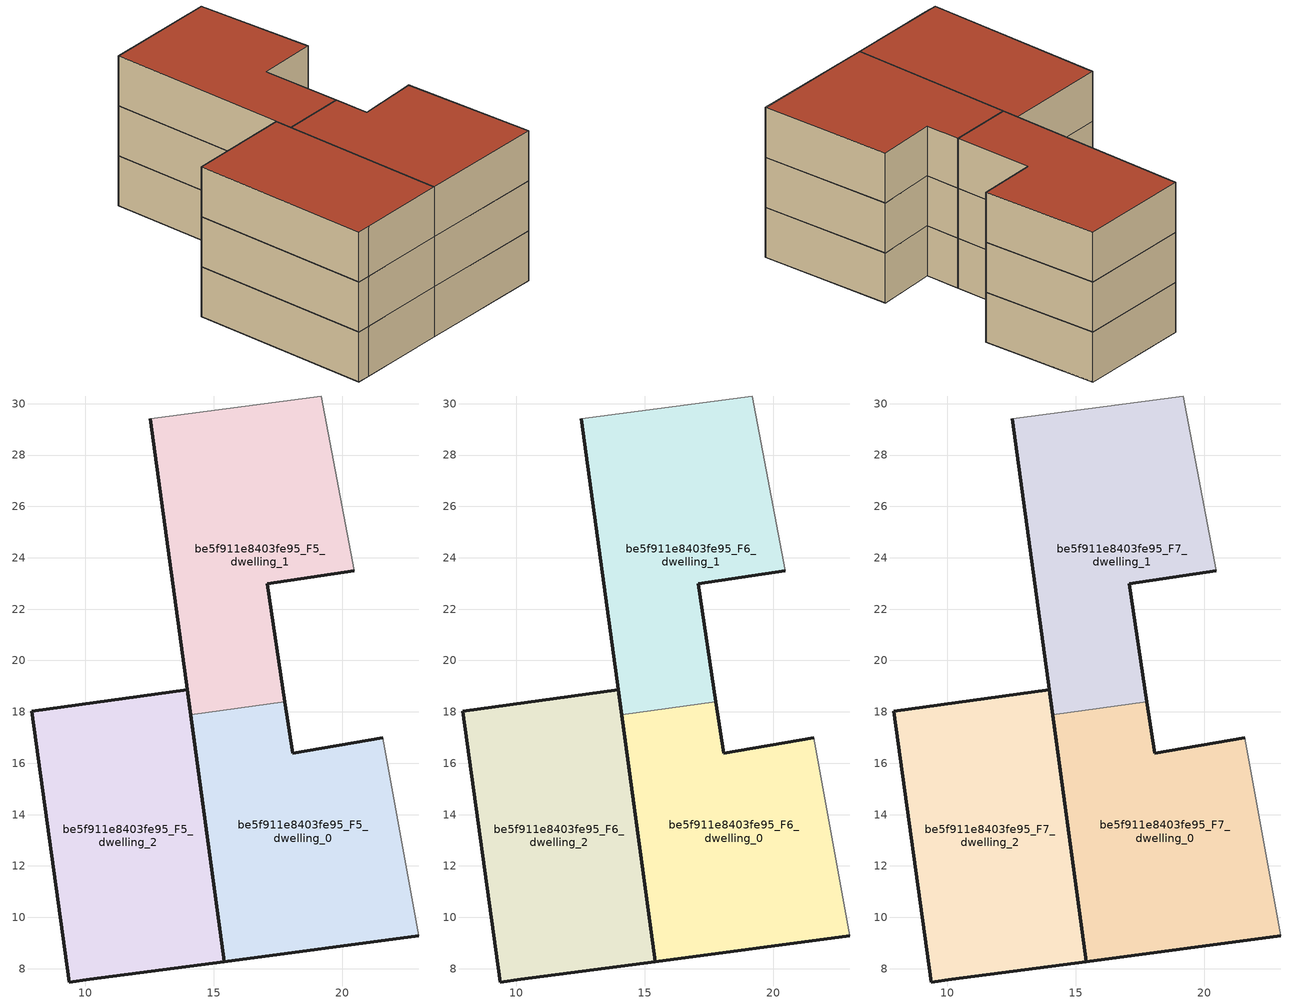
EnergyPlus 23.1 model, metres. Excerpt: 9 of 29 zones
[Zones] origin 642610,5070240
be5f911e8403fe95_F5_dwelling_0
 floor to be5f911e8403fe95_F4_dwelling_0 (EU_floor_Construction): 22.97,9.28 21.57,16.99 18.07,16.39 17.77,18.39 14.09,17.89 15.41,8.28 z15
 wall outside (EU_wall_Construction): 22.97,9.28 15.41,8.28 14.09,17.89 / 17.77,18.39 18.07,16.39 21.57,16.99 z15:18
 wall adiabatic (EU_wall_Construction): 21.57,16.99 22.97,9.28 z15:18
 wall to be5f911e8403fe95_F5_dwelling_1 (EU_wall_Construction): 14.09,17.89 17.77,18.39 z15:18
be5f911e8403fe95_F5_dwelling_1
 floor to be5f911e8403fe95_F4_dwelling_1 (EU_floor_Construction): 17.77,18.39 17.07,22.99 20.47,23.49 19.17,30.3 12.51,29.41 14.09,17.89 z15
 wall outside (EU_wall_Construction): 14.09,17.89 12.52,29.41 / 20.47,23.49 17.07,22.99 17.77,18.39 z15:18
 wall adiabatic (EU_wall_Construction): 12.52,29.41 19.17,30.3 20.47,23.49 z15:18
be5f911e8403fe95_F5_dwelling_2
 floor to be5f911e8403fe95_F4_dwelling_2 (EU_floor_Construction): 15.41,8.28 13.96,18.86 7.91,18.03 9.36,7.48 10.16,7.58 z15
 wall outside (EU_wall_Construction): 13.96,18.86 15.41,8.28 10.16,7.58 9.36,7.48 7.91,18.03 13.96,18.86 z15:18
be5f911e8403fe95_F6_dwelling_0
 floor to be5f911e8403fe95_F5_dwelling_0 (EU_floor_Construction): 22.97,9.28 21.57,16.99 18.07,16.39 17.77,18.39 14.09,17.89 15.41,8.28 z18
 wall outside (EU_wall_Construction): 22.97,9.28 15.41,8.28 14.09,17.89 / 17.77,18.39 18.07,16.39 21.57,16.99 z18:21
 wall adiabatic (EU_wall_Construction): 21.57,16.99 22.97,9.28 z18:21
 wall to be5f911e8403fe95_F6_dwelling_1 (EU_wall_Construction): 14.09,17.89 17.77,18.39 z18:21
be5f911e8403fe95_F6_dwelling_1
 floor to be5f911e8403fe95_F5_dwelling_1 (EU_floor_Construction): 17.77,18.39 17.07,22.99 20.47,23.49 19.17,30.3 12.51,29.41 14.09,17.89 z18
 wall outside (EU_wall_Construction): 14.09,17.89 12.52,29.41 / 20.47,23.49 17.07,22.99 17.77,18.39 z18:21
 wall adiabatic (EU_wall_Construction): 12.52,29.41 19.17,30.3 20.47,23.49 z18:21
be5f911e8403fe95_F6_dwelling_2
 floor to be5f911e8403fe95_F5_dwelling_2 (EU_floor_Construction): 15.41,8.28 13.96,18.86 7.91,18.03 9.36,7.48 10.16,7.58 z18
 wall outside (EU_wall_Construction): 13.96,18.86 15.41,8.28 10.16,7.58 9.36,7.48 7.91,18.03 13.96,18.86 z18:21
be5f911e8403fe95_F7_dwelling_0
 floor to be5f911e8403fe95_F6_dwelling_0 (EU_floor_Construction): 22.97,9.28 21.57,16.99 18.07,16.39 17.77,18.39 14.09,17.89 15.41,8.28 z21
 wall outside (EU_wall_Construction): 22.97,9.28 15.41,8.28 14.09,17.89 / 17.77,18.39 18.07,16.39 21.57,16.99 z21:24
 wall adiabatic (EU_wall_Construction): 21.57,16.99 22.97,9.28 z21:24
 wall to be5f911e8403fe95_F7_dwelling_1 (EU_wall_Construction): 14.09,17.89 17.77,18.39 z21:24
 roof outside (EU_roof_Construction): 21.57,16.99 22.97,9.28 15.41,8.28 14.09,17.89 17.77,18.39 18.07,16.39 z24
be5f911e8403fe95_F7_dwelling_1
 floor to be5f911e8403fe95_F6_dwelling_1 (EU_floor_Construction): 17.77,18.39 17.07,22.99 20.47,23.49 19.17,30.3 12.51,29.41 14.09,17.89 z21
 wall outside (EU_wall_Construction): 14.09,17.89 12.52,29.41 / 20.47,23.49 17.07,22.99 17.77,18.39 z21:24
 wall adiabatic (EU_wall_Construction): 12.52,29.41 19.17,30.3 20.47,23.49 z21:24
 roof outside (EU_roof_Construction): 19.17,30.3 20.47,23.49 17.07,22.99 17.77,18.39 14.09,17.89 12.52,29.41 z24
be5f911e8403fe95_F7_dwelling_2
 floor to be5f911e8403fe95_F6_dwelling_2 (EU_floor_Construction): 15.41,8.28 13.96,18.86 7.91,18.03 9.36,7.48 10.16,7.58 z21
 wall outside (EU_wall_Construction): 13.96,18.86 15.41,8.28 10.16,7.58 9.36,7.48 7.91,18.03 13.96,18.86 z21:24
 roof outside (EU_roof_Construction): 13.96,18.86 15.41,8.28 10.16,7.58 9.36,7.48 7.91,18.03 z24
[Building]
EU S2 Campaign: North Axis=0; Terrain=City; Solar Distribution=FullExterior
[Site:Location]
Lyon-Bron: Latitude=45.75; Longitude=5; Time Zone=1; Elevation=198
[SizingPeriod:WeatherFileDays]
AnnualSizingPeriod: Begin Month=1; Begin Day of Month=1; End Month=12; End Day of Month=31; Day of Week for Start Day=Monday; Use Weather File Daylight Saving Period=No; Use Weather File Rain and Snow Indicators=No
[MATERIAL]
EU_InternalMass_Material: Roughness=MediumRough; Thickness=0.1; Conductivity=1; Density=1800; Specific Heat=900; Thermal Absorptance=0.9; Solar Absorptance=0.7; Visible Absorptance=0.7
[MATERIAL:NOMASS] Roughness=MediumRough; Thermal Absorptance=0.9; Solar Absorptance=0.7; Visible Absorptance=0.7
Name | Thermal Resistance
EU_wall_NoMass | 0.776494
EU_roof_NoMass | 0.486893
EU_floor_NoMass | 0.421597
[CONSTRUCTION]
EU_wall_Construction: EU_wall_NoMass
EU_roof_Construction: EU_roof_NoMass
EU_floor_Construction: EU_floor_NoMass
EU_InternalMass_Construction: EU_InternalMass_Material
[ZONE] Type=1; Multiplier=1; Ceiling Height=autocalculate; Floor Area=autocalculate; Part of Total Floor Area=Yes
Name | Volume
be5f911e8403fe95_F5_dwelling_0; be5f911e8403fe95_F6_dwelling_0; be5f911e8403fe95_F7_dwelling_0 | 195.253
be5f911e8403fe95_F5_dwelling_1; be5f911e8403fe95_F6_dwelling_1; be5f911e8403fe95_F7_dwelling_1 | 195.239
be5f911e8403fe95_F5_dwelling_2; be5f911e8403fe95_F6_dwelling_2; be5f911e8403fe95_F7_dwelling_2 | 195.233
[INTERNALMASS] Construction=EU_InternalMass_Construction
Name | Zone or ZoneList | Surface Area
be5f911e8403fe95_F5_dwelling_0_EU_InternalMass | be5f911e8403fe95_F5_dwelling_0 | 86.7777
be5f911e8403fe95_F5_dwelling_1_EU_InternalMass | be5f911e8403fe95_F5_dwelling_1 | 86.7829
be5f911e8403fe95_F5_dwelling_2_EU_InternalMass | be5f911e8403fe95_F5_dwelling_2 | 86.7735
be5f911e8403fe95_F6_dwelling_0_EU_InternalMass | be5f911e8403fe95_F6_dwelling_0 | 86.7777
be5f911e8403fe95_F6_dwelling_1_EU_InternalMass | be5f911e8403fe95_F6_dwelling_1 | 86.7829
be5f911e8403fe95_F6_dwelling_2_EU_InternalMass | be5f911e8403fe95_F6_dwelling_2 | 86.7735
be5f911e8403fe95_F7_dwelling_0_EU_InternalMass | be5f911e8403fe95_F7_dwelling_0 | 86.7777
be5f911e8403fe95_F7_dwelling_1_EU_InternalMass | be5f911e8403fe95_F7_dwelling_1 | 86.7829
be5f911e8403fe95_F7_dwelling_2_EU_InternalMass | be5f911e8403fe95_F7_dwelling_2 | 86.7735
[OTHEREQUIPMENT] Fuel Type=Electricity; Design Level Calculation Method=Watts/Area; Power per Zone Floor Area=1; Fraction Latent=0; Fraction Radiant=0; Fraction Lost=0; Carbon Dioxide Generation Rate=0; EndUse Subcategory=EU_Step8_InternalGains
Name | Zone or ZoneList or Space or SpaceList | Schedule
EU_Step8_InternalGain_be5f911e8403fe95_F5_dwelling_0_f000 | be5f911e8403fe95_F5_dwelling_0 | EU_Step8_GainSchedule_be5f911e8403fe95_F5_dwelling_0_f000
EU_Step8_InternalGain_be5f911e8403fe95_F5_dwelling_1_f000 | be5f911e8403fe95_F5_dwelling_1 | EU_Step8_GainSchedule_be5f911e8403fe95_F5_dwelling_1_f000
EU_Step8_InternalGain_be5f911e8403fe95_F5_dwelling_2_f000 | be5f911e8403fe95_F5_dwelling_2 | EU_Step8_GainSchedule_be5f911e8403fe95_F5_dwelling_2_f000
EU_Step8_InternalGain_be5f911e8403fe95_F6_dwelling_0_f000 | be5f911e8403fe95_F6_dwelling_0 | EU_Step8_GainSchedule_be5f911e8403fe95_F6_dwelling_0_f000
EU_Step8_InternalGain_be5f911e8403fe95_F6_dwelling_1_f000 | be5f911e8403fe95_F6_dwelling_1 | EU_Step8_GainSchedule_be5f911e8403fe95_F6_dwelling_1_f000
EU_Step8_InternalGain_be5f911e8403fe95_F6_dwelling_2_f000 | be5f911e8403fe95_F6_dwelling_2 | EU_Step8_GainSchedule_be5f911e8403fe95_F6_dwelling_2_f000
EU_Step8_InternalGain_be5f911e8403fe95_F7_dwelling_0_f000 | be5f911e8403fe95_F7_dwelling_0 | EU_Step8_GainSchedule_be5f911e8403fe95_F7_dwelling_0_f000
EU_Step8_InternalGain_be5f911e8403fe95_F7_dwelling_1_f000 | be5f911e8403fe95_F7_dwelling_1 | EU_Step8_GainSchedule_be5f911e8403fe95_F7_dwelling_1_f000
EU_Step8_InternalGain_be5f911e8403fe95_F7_dwelling_2_f000 | be5f911e8403fe95_F7_dwelling_2 | EU_Step8_GainSchedule_be5f911e8403fe95_F7_dwelling_2_f000
[ZONEVENTILATION:DESIGNFLOWRATE] Schedule=EU_AlwaysOn; Design Flow Rate Calculation Method=AirChanges/Hour; Air Changes per Hour=0.693814; Ventilation Type=Natural; Fan Pressure Rise=0; Fan Total Efficiency=1; Constant Term Coefficient=1; Temperature Term Coefficient=0; Velocity Term Coefficient=0; Velocity Squared Term Coefficient=0; Minimum Indoor Temperature=-100; Maximum Indoor Temperature=100; Delta Temperature=-100; Minimum Outdoor Temperature=-100; Maximum Outdoor Temperature=100; Maximum Wind Speed=40
Name | Zone or ZoneList or Space or SpaceList
EU_ConstantAir_be5f911e8403fe95_F5_dwelling_0 | be5f911e8403fe95_F5_dwelling_0
EU_ConstantAir_be5f911e8403fe95_F5_dwelling_1 | be5f911e8403fe95_F5_dwelling_1
EU_ConstantAir_be5f911e8403fe95_F5_dwelling_2 | be5f911e8403fe95_F5_dwelling_2
EU_ConstantAir_be5f911e8403fe95_F6_dwelling_0 | be5f911e8403fe95_F6_dwelling_0
EU_ConstantAir_be5f911e8403fe95_F6_dwelling_1 | be5f911e8403fe95_F6_dwelling_1
EU_ConstantAir_be5f911e8403fe95_F6_dwelling_2 | be5f911e8403fe95_F6_dwelling_2
EU_ConstantAir_be5f911e8403fe95_F7_dwelling_0 | be5f911e8403fe95_F7_dwelling_0
EU_ConstantAir_be5f911e8403fe95_F7_dwelling_1 | be5f911e8403fe95_F7_dwelling_1
EU_ConstantAir_be5f911e8403fe95_F7_dwelling_2 | be5f911e8403fe95_F7_dwelling_2
[HVACTEMPLATE:THERMOSTAT] Constant Heating Setpoint=20; Constant Cooling Setpoint=50
EU_HeatOnly_be5f911e8403fe95_F0_dwelling_0; EU_HeatOnly_be5f911e8403fe95_F0_dwelling_1; EU_HeatOnly_be5f911e8403fe95_F0_dwelling_2; EU_HeatOnly_be5f911e8403fe95_F0_dwelling_3; EU_HeatOnly_be5f911e8403fe95_F1_dwelling_0; EU_HeatOnly_be5f911e8403fe95_F1_dwelling_1; EU_HeatOnly_be5f911e8403fe95_F1_dwelling_2; EU_HeatOnly_be5f911e8403fe95_F1_dwelling_3; EU_HeatOnly_be5f911e8403fe95_F2_dwelling_0; EU_HeatOnly_be5f911e8403fe95_F2_dwelling_1; EU_HeatOnly_be5f911e8403fe95_F2_dwelling_2; EU_HeatOnly_be5f911e8403fe95_F2_dwelling_3; EU_HeatOnly_be5f911e8403fe95_F3_dwelling_0; EU_HeatOnly_be5f911e8403fe95_F3_dwelling_1; EU_HeatOnly_be5f911e8403fe95_F3_dwelling_2; EU_HeatOnly_be5f911e8403fe95_F3_dwelling_3; EU_HeatOnly_be5f911e8403fe95_F4_dwelling_0; EU_HeatOnly_be5f911e8403fe95_F4_dwelling_1; EU_HeatOnly_be5f911e8403fe95_F4_dwelling_2; EU_HeatOnly_be5f911e8403fe95_F4_dwelling_3; EU_HeatOnly_be5f911e8403fe95_F5_dwelling_0; EU_HeatOnly_be5f911e8403fe95_F5_dwelling_1; EU_HeatOnly_be5f911e8403fe95_F5_dwelling_2; EU_HeatOnly_be5f911e8403fe95_F6_dwelling_0; EU_HeatOnly_be5f911e8403fe95_F6_dwelling_1; EU_HeatOnly_be5f911e8403fe95_F6_dwelling_2; EU_HeatOnly_be5f911e8403fe95_F7_dwelling_0; EU_HeatOnly_be5f911e8403fe95_F7_dwelling_1; EU_HeatOnly_be5f911e8403fe95_F7_dwelling_2
[HVACTEMPLATE:ZONE:IDEALLOADSAIRSYSTEM] System Availability Schedule=EU_AlwaysOn; Maximum Heating Supply Air Temperature=50; Minimum Cooling Supply Air Temperature=13; Maximum Heating Supply Air Humidity Ratio=0.0156; Minimum Cooling Supply Air Humidity Ratio=0.0077; Heating Limit=NoLimit; Cooling Limit=NoLimit; Heating Availability Schedule=EU_AlwaysOn; Cooling Availability Schedule=EU_CoolingOff; Dehumidification Control Type=ConstantSensibleHeatRatio; Cooling Sensible Heat Ratio=0.7; Dehumidification Setpoint=60; Humidification Control Type=None; Humidification Setpoint=30; Outdoor Air Method=None; Outdoor Air Flow Rate per Person=0.00944; Outdoor Air Flow Rate per Zone Floor Area=0; Outdoor Air Flow Rate per Zone=0; Demand Controlled Ventilation Type=None; Outdoor Air Economizer Type=NoEconomizer; Heat Recovery Type=None; Sensible Heat Recovery Effectiveness=0.7; Latent Heat Recovery Effectiveness=0.65
Name | Template Thermostat
be5f911e8403fe95_F5_dwelling_0 | EU_HeatOnly_be5f911e8403fe95_F5_dwelling_0
be5f911e8403fe95_F5_dwelling_1 | EU_HeatOnly_be5f911e8403fe95_F5_dwelling_1
be5f911e8403fe95_F5_dwelling_2 | EU_HeatOnly_be5f911e8403fe95_F5_dwelling_2
be5f911e8403fe95_F6_dwelling_0 | EU_HeatOnly_be5f911e8403fe95_F6_dwelling_0
be5f911e8403fe95_F6_dwelling_1 | EU_HeatOnly_be5f911e8403fe95_F6_dwelling_1
be5f911e8403fe95_F6_dwelling_2 | EU_HeatOnly_be5f911e8403fe95_F6_dwelling_2
be5f911e8403fe95_F7_dwelling_0 | EU_HeatOnly_be5f911e8403fe95_F7_dwelling_0
be5f911e8403fe95_F7_dwelling_1 | EU_HeatOnly_be5f911e8403fe95_F7_dwelling_1
be5f911e8403fe95_F7_dwelling_2 | EU_HeatOnly_be5f911e8403fe95_F7_dwelling_2
[SIZING:ZONE] Zone Cooling Design Supply Air Temperature Input Method=SupplyAirTemperature; Zone Cooling Design Supply Air Temperature=13; Zone Heating Design Supply Air Temperature Input Method=SupplyAirTemperature; Zone Heating Design Supply Air Temperature=50; Zone Cooling Design Supply Air Humidity Ratio=0.008; Zone Heating Design Supply Air Humidity Ratio=0.008; Cooling Design Air Flow Method=DesignDay; Cooling Design Air Flow Rate=0; Cooling Minimum Air Flow per Zone Floor Area=0.000762; Cooling Minimum Air Flow=0; Cooling Minimum Air Flow Fraction=0.2; Heating Design Air Flow Method=DesignDay; Heating Design Air Flow Rate=0; Heating Maximum Air Flow per Zone Floor Area=0.002032; Heating Maximum Air Flow=0.141576; Heating Maximum Air Flow Fraction=0.3; Account for Dedicated Outdoor Air System=No; Dedicated Outdoor Air System Control Strategy=NeutralSupplyAir; Dedicated Outdoor Air Low Setpoint Temperature for Design=autosize; Dedicated Outdoor Air High Setpoint Temperature for Design=autosize; Zone Load Sizing Method=Sensible Load Only No Latent Load; Zone Latent Cooling Design Supply Air Humidity Ratio Input Method=HumidityRatioDifference; Zone Cooling Design Supply Air Humidity Ratio Difference=0.005; Zone Latent Heating Design Supply Air Humidity Ratio Input Method=HumidityRatioDifference; Zone Humidification Design Supply Air Humidity Ratio Difference=0.005
be5f911e8403fe95_F5_dwelling_0; be5f911e8403fe95_F5_dwelling_1; be5f911e8403fe95_F5_dwelling_2; be5f911e8403fe95_F6_dwelling_0; be5f911e8403fe95_F6_dwelling_1; be5f911e8403fe95_F6_dwelling_2; be5f911e8403fe95_F7_dwelling_0; be5f911e8403fe95_F7_dwelling_1; be5f911e8403fe95_F7_dwelling_2
[SCHEDULE:CONSTANT]
Name | Hourly Value
EU_AlwaysOn | 1
EU_CoolingOff | 0
[SCHEDULE:FILE] Column Number=1; Rows to Skip at Top=0; Number of Hours of Data=8760; Column Separator=Comma; Interpolate to Timestep=No; Minutes per Item=60; Adjust Schedule for Daylight Savings=Yes
Name | File
EU_Step8_GainSchedule_be5f911e8403fe95_F5_dwelling_0_f000 | ../../schedules/be5f911e8403fe95/be5f911e8403fe95_F5_dwelling_0_f000_gain.csv
EU_Step8_GainSchedule_be5f911e8403fe95_F5_dwelling_1_f000 | ../../schedules/be5f911e8403fe95/be5f911e8403fe95_F5_dwelling_1_f000_gain.csv
EU_Step8_GainSchedule_be5f911e8403fe95_F5_dwelling_2_f000 | ../../schedules/be5f911e8403fe95/be5f911e8403fe95_F5_dwelling_2_f000_gain.csv
EU_Step8_GainSchedule_be5f911e8403fe95_F6_dwelling_0_f000 | ../../schedules/be5f911e8403fe95/be5f911e8403fe95_F6_dwelling_0_f000_gain.csv
EU_Step8_GainSchedule_be5f911e8403fe95_F6_dwelling_1_f000 | ../../schedules/be5f911e8403fe95/be5f911e8403fe95_F6_dwelling_1_f000_gain.csv
EU_Step8_GainSchedule_be5f911e8403fe95_F6_dwelling_2_f000 | ../../schedules/be5f911e8403fe95/be5f911e8403fe95_F6_dwelling_2_f000_gain.csv
EU_Step8_GainSchedule_be5f911e8403fe95_F7_dwelling_0_f000 | ../../schedules/be5f911e8403fe95/be5f911e8403fe95_F7_dwelling_0_f000_gain.csv
EU_Step8_GainSchedule_be5f911e8403fe95_F7_dwelling_1_f000 | ../../schedules/be5f911e8403fe95/be5f911e8403fe95_F7_dwelling_1_f000_gain.csv
EU_Step8_GainSchedule_be5f911e8403fe95_F7_dwelling_2_f000 | ../../schedules/be5f911e8403fe95/be5f911e8403fe95_F7_dwelling_2_f000_gain.csv
